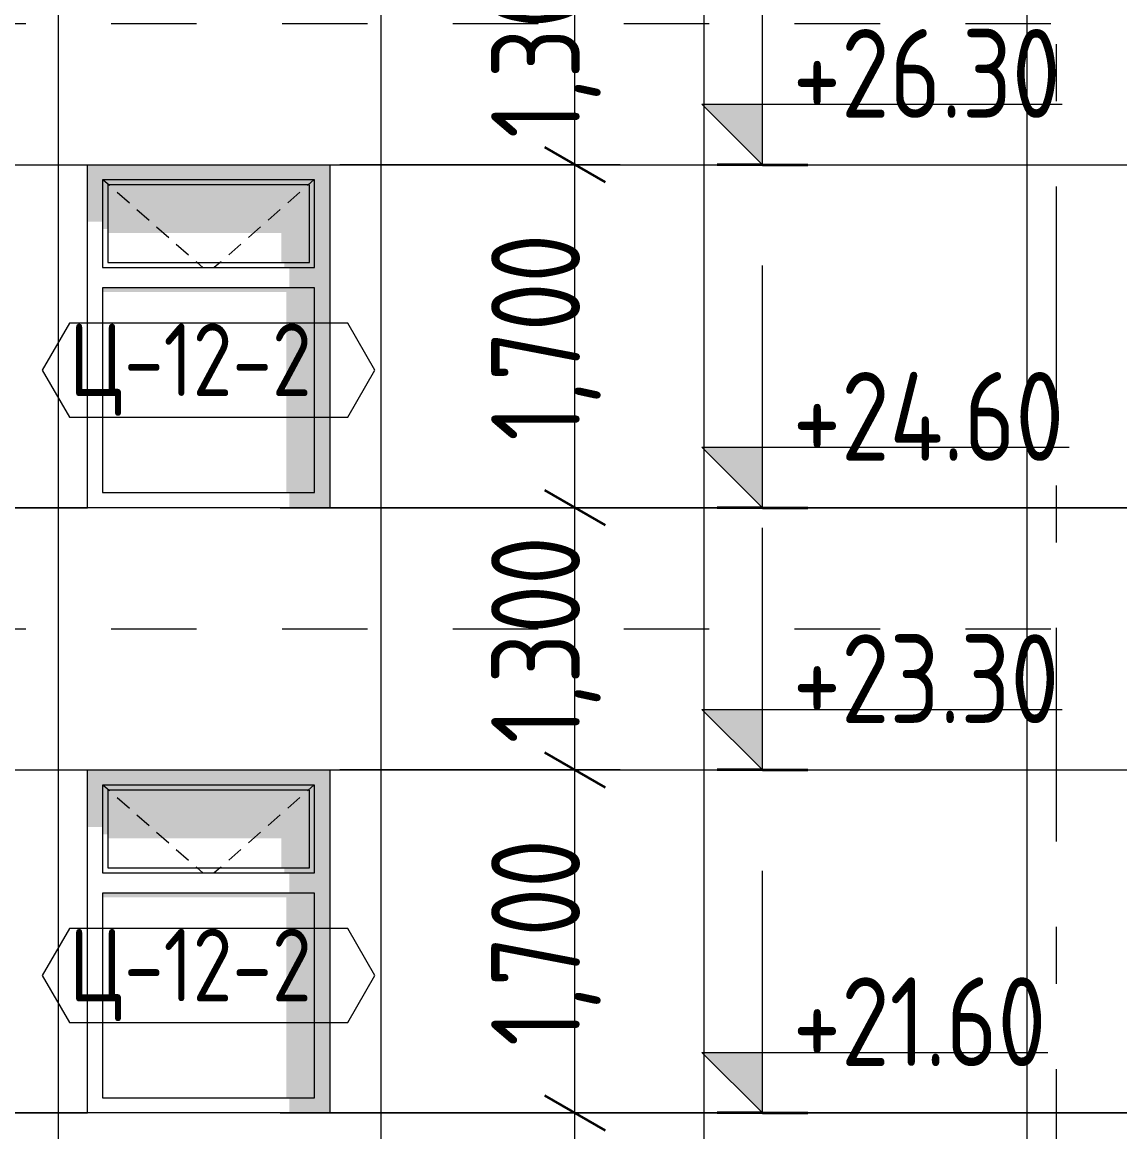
# Model space of a CAD drawing. Header units: millimetres. Extents: x 18162 to 7085488, y 72188 to 247925.
# Drawn here: x 6571880 to 6577329, y 131848 to 137348 of the extents above; entities that cross this region are included whole.
import ezdxf
from ezdxf.enums import TextEntityAlignment as Align

# ---------------------------------------------------------------- set-up
doc = ezdxf.new("R2010")
doc.units = ezdxf.units.MM
doc.header["$MEASUREMENT"] = 0
doc.linetypes.add('Dashed', pattern=[423.333333, 211.666667, -211.666667])
doc.linetypes.add('Double Dashed', pattern=[1093.611073, 529.166651, -211.666656, 141.111112, -211.666656])
for name, color, linetype in [('Archicad Windows', 7, 'Continuous'), ('Structural - Bearing', 7, 'Continuous'), ('Structural - Grid', 7, 'Continuous')]:
    doc.layers.add(name, color=color, linetype=linetype)
doc.styles.add('GENERATED_STYLE_3', font='', dxfattribs={"width": 0.8})
doc.styles.get('GENERATED_STYLE_3').set_extended_font_data('ISOCPEUR MON')
doc.dimstyles.new('GENERATED_STYLE__32', dxfattribs={"dimtxt": 440.00001, "dimasz": 228, "dimexe": 0.18, "dimexo": 50, "dimgap": 0, "dimtad": 1, "dimdec": 0, "dimzin": 0, "dimdsep": 46, "dimtxsty": 'GENERATED_STYLE_3', "dimblk": 'ARROWHEAD_2', "dimblk1": 'ARROWHEAD_2', "dimblk2": 'ARROWHEAD_2', "dimcen": 0.09, "dimclrd": 13, "dimclre": 13, "dimclrt": 13, "dimadec": 0, "dimazin": 0, "dimtfac": 1, "dimtdec": 4, "dimtmove": 0, "dimatfit": 3, "dimfxl": 1, "dimtolj": 1, "dimtzin": 0, "dimarcsym": 0})
doc.dimstyles.new('GENERATED_STYLE__33', dxfattribs={"dimtxt": 440.00001, "dimasz": 228, "dimexe": 0.18, "dimexo": 20220.414063, "dimgap": 0, "dimtad": 1, "dimdec": 0, "dimzin": 0, "dimdsep": 46, "dimtxsty": 'GENERATED_STYLE_3', "dimblk": 'ARROWHEAD_2', "dimblk1": 'ARROWHEAD_2', "dimblk2": 'ARROWHEAD_2', "dimcen": 0.09, "dimclrd": 13, "dimclre": 13, "dimclrt": 13, "dimadec": 0, "dimazin": 0, "dimtfac": 1, "dimtdec": 4, "dimtmove": 0, "dimatfit": 3, "dimfxl": 1, "dimtolj": 1, "dimtzin": 0, "dimarcsym": 0})
doc.dimstyles.new('GENERATED_STYLE__38', dxfattribs={"dimtxt": 440.00001, "dimasz": 228, "dimexe": 0.18, "dimexo": 20336.646461, "dimgap": 0, "dimtad": 1, "dimdec": 0, "dimzin": 0, "dimdsep": 46, "dimtxsty": 'GENERATED_STYLE_3', "dimblk": 'ARROWHEAD_2', "dimblk1": 'ARROWHEAD_2', "dimblk2": 'ARROWHEAD_2', "dimcen": 0.09, "dimclrd": 13, "dimclre": 13, "dimclrt": 13, "dimadec": 0, "dimazin": 0, "dimtfac": 1, "dimtdec": 4, "dimtmove": 0, "dimatfit": 3, "dimfxl": 1, "dimtolj": 1, "dimtzin": 0, "dimarcsym": 0})
doc.dimstyles.new('GENERATED_STYLE__39', dxfattribs={"dimtxt": 440.00001, "dimasz": 228, "dimexe": 0.18, "dimexo": 20256.234337, "dimgap": 0, "dimtad": 1, "dimdec": 0, "dimzin": 0, "dimdsep": 46, "dimtxsty": 'GENERATED_STYLE_3', "dimblk": 'ARROWHEAD_2', "dimblk1": 'ARROWHEAD_2', "dimblk2": 'ARROWHEAD_2', "dimcen": 0.09, "dimclrd": 13, "dimclre": 13, "dimclrt": 13, "dimadec": 0, "dimazin": 0, "dimtfac": 1, "dimtdec": 4, "dimtmove": 0, "dimatfit": 3, "dimfxl": 1, "dimtolj": 1, "dimtzin": 0, "dimarcsym": 0})
doc.dimstyles.new('GENERATED_STYLE__41', dxfattribs={"dimtxt": 440.00001, "dimasz": 228, "dimexe": 0.18, "dimexo": 18955.962133, "dimgap": 0, "dimtad": 1, "dimdec": 0, "dimzin": 0, "dimdsep": 46, "dimtxsty": 'GENERATED_STYLE_3', "dimblk": 'ARROWHEAD_2', "dimblk1": 'ARROWHEAD_2', "dimblk2": 'ARROWHEAD_2', "dimcen": 0.09, "dimclrd": 13, "dimclre": 13, "dimclrt": 13, "dimadec": 0, "dimazin": 0, "dimtfac": 1, "dimtdec": 4, "dimtmove": 0, "dimatfit": 3, "dimfxl": 1, "dimtolj": 1, "dimtzin": 0, "dimarcsym": 0})

# ---------------------------------------------------------------- blocks, each defined once
blk = doc.blocks.new('*X3137', base_point=(6480357.9, 110341.8))
at = {"layer": 'Structural - Bearing', "color": 8, "linetype": 'Continuous', "lineweight": 13}
for p, q in [((6577303.6, 133641.8), (6577353.6, 133641.8)), ((6577303.6, 131941.8), (6577353.6, 131941.8)), ((6577353.6, 131941.8), (6577303.6, 131941.8))]:
    blk.add_line(p, q, dxfattribs=at)
blk = doc.blocks.new('*X3141', base_point=(6480357.9, 110341.8))
at = {"layer": 'Structural - Bearing', "color": 8, "linetype": 'Continuous', "lineweight": 13}
for p, q in [((6572057.9, 134241.8), (6572057.9, 131941.8)), ((6573657.9, 134241.8), (6573657.9, 131941.8)), ((6575257.9, 134241.8), (6575257.9, 131941.8)), ((6576857.9, 134241.8), (6576857.9, 131941.8)), ((6571557.9, 133641.8), (6572057.9, 133641.8)), ((6572057.9, 133641.8), (6572203.6, 133641.8)), ((6573403.6, 133641.8), (6573657.9, 133641.8)), ((6573657.9, 133641.8), (6574757.9, 133641.8)), ((6574757.9, 133641.8), (6575257.9, 133641.8)), ((6575257.9, 133641.8), (6576357.9, 133641.8)), ((6576357.9, 133641.8), (6576857.9, 133641.8)), ((6576857.9, 133641.8), (6577303.6, 133641.8)), ((6572057.9, 131941.8), (6571557.9, 131941.8)), ((6571557.9, 131941.8), (6572057.9, 131941.8)), ((6572057.9, 131941.8), (6572203.6, 131941.8)), ((6572057.9, 131941.8), (6572057.9, 131341.8)), ((6572203.6, 131941.8), (6572057.9, 131941.8)), ((6573157.9, 131941.8), (6573657.9, 131941.8)), ((6573657.9, 131941.8), (6573403.6, 131941.8)), ((6573657.9, 131941.8), (6574757.9, 131941.8)), ((6573657.9, 131941.8), (6573657.9, 131341.8)), ((6574757.9, 131941.8), (6573657.9, 131941.8)), ((6575257.9, 131941.8), (6574757.9, 131941.8)), ((6574757.9, 131941.8), (6575257.9, 131941.8)), ((6575257.9, 131941.8), (6576357.9, 131941.8)), ((6575257.9, 131941.8), (6575257.9, 131341.8)), ((6576357.9, 131941.8), (6575257.9, 131941.8)), ((6576857.9, 131941.8), (6576357.9, 131941.8)), ((6576357.9, 131941.8), (6576857.9, 131941.8)), ((6576857.9, 131941.8), (6577303.6, 131941.8)), ((6576857.9, 131941.8), (6576857.9, 131341.8)), ((6577303.6, 131941.8), (6576857.9, 131941.8))]:
    blk.add_line(p, q, dxfattribs=at)
blk = doc.blocks.new('*X3144', base_point=(6480357.9, 110341.8))
at = {"layer": 'Structural - Bearing', "color": 8, "linetype": 'Continuous', "lineweight": 13}
for p, q in [((6577303.6, 136641.8), (6577353.6, 136641.8)), ((6577303.6, 134941.8), (6577353.6, 134941.8)), ((6577353.6, 134941.8), (6577303.6, 134941.8))]:
    blk.add_line(p, q, dxfattribs=at)
blk = doc.blocks.new('*X3148', base_point=(6480357.9, 110341.8))
at = {"layer": 'Structural - Bearing', "color": 8, "linetype": 'Continuous', "lineweight": 13}
for p, q in [((6572057.9, 137241.8), (6572057.9, 134941.8)), ((6573657.9, 137241.8), (6573657.9, 134941.8)), ((6575257.9, 137241.8), (6575257.9, 134941.8)), ((6576857.9, 137241.8), (6576857.9, 134941.8)), ((6571557.9, 136641.8), (6572057.9, 136641.8)), ((6572057.9, 136641.8), (6572203.6, 136641.8)), ((6573403.6, 136641.8), (6573657.9, 136641.8)), ((6573657.9, 136641.8), (6574757.9, 136641.8)), ((6574757.9, 136641.8), (6575257.9, 136641.8)), ((6575257.9, 136641.8), (6576357.9, 136641.8)), ((6576357.9, 136641.8), (6576857.9, 136641.8)), ((6576857.9, 136641.8), (6577303.6, 136641.8)), ((6572057.9, 134941.8), (6571557.9, 134941.8)), ((6571557.9, 134941.8), (6572057.9, 134941.8)), ((6572057.9, 134941.8), (6572203.6, 134941.8)), ((6572057.9, 134941.8), (6572057.9, 134341.8)), ((6572203.6, 134941.8), (6572057.9, 134941.8)), ((6573157.9, 134941.8), (6573657.9, 134941.8)), ((6573657.9, 134941.8), (6573403.6, 134941.8)), ((6573657.9, 134941.8), (6574757.9, 134941.8)), ((6573657.9, 134941.8), (6573657.9, 134341.8)), ((6574757.9, 134941.8), (6573657.9, 134941.8)), ((6575257.9, 134941.8), (6574757.9, 134941.8)), ((6574757.9, 134941.8), (6575257.9, 134941.8)), ((6575257.9, 134941.8), (6576357.9, 134941.8)), ((6575257.9, 134941.8), (6575257.9, 134341.8)), ((6576357.9, 134941.8), (6575257.9, 134941.8)), ((6576857.9, 134941.8), (6576357.9, 134941.8)), ((6576357.9, 134941.8), (6576857.9, 134941.8)), ((6576857.9, 134941.8), (6577303.6, 134941.8)), ((6576857.9, 134941.8), (6576857.9, 134341.8)), ((6577303.6, 134941.8), (6576857.9, 134941.8)), ((6572057.9, 134341.8), (6572057.9, 134241.8)), ((6573657.9, 134341.8), (6573657.9, 134241.8)), ((6575257.9, 134341.8), (6575257.9, 134241.8)), ((6576857.9, 134341.8), (6576857.9, 134241.8))]:
    blk.add_line(p, q, dxfattribs=at)
blk = doc.blocks.new('*X3172', base_point=(6480357.9, 110341.8))
at = {"layer": 'Structural - Bearing', "color": 8, "linetype": 'Continuous', "lineweight": 13}
for p, q in [((6572057.9, 137941.8), (6572057.9, 137341.8)), ((6573657.9, 137941.8), (6573657.9, 137341.8)), ((6575257.9, 137941.8), (6575257.9, 137341.8)), ((6576857.9, 137941.8), (6576857.9, 137341.8)), ((6572057.9, 137341.8), (6572057.9, 137241.8)), ((6573657.9, 137341.8), (6573657.9, 137241.8)), ((6575257.9, 137341.8), (6575257.9, 137241.8)), ((6576857.9, 137341.8), (6576857.9, 137241.8))]:
    blk.add_line(p, q, dxfattribs=at)
blk = doc.blocks.new('*D3391', base_point=(6480357.9, 110341.8))
at = {"color": 12, "linetype": 'Continuous', "lineweight": 35}
for p, q in [((6574468.7, 132028.4), (6574768.7, 131855.2)), ((6574468.7, 130728.4), (6574768.7, 130555.2))]:
    blk.add_line(p, q, dxfattribs=at)
at = {"color": 13, "linetype": 'Continuous', "lineweight": 13}
for p, q in [((6574843.7, 131941.8), (6573453.6, 131941.8)), ((6574618.7, 130641.8), (6574618.7, 131941.8)), ((6574843.7, 130641.8), (6573453.6, 130641.8))]:
    blk.add_line(p, q, dxfattribs=at)
at = {"color": 13, "lineweight": 13, "insert": (6574746.3, 130773.6), "char_height": 440, "attachment_point": 7, "rotation": 90, "style": 'GENERATED_STYLE_3'}
blk.add_mtext('\\A1;{\\pql;\\fISOCPEUR MON|b0|i0|c0|p0;\\W0.800000;1,300}', dxfattribs=at)
blk = doc.blocks.new('ARROWHEAD_2')
at = {"color": 0, "linetype": 'Continuous', "lineweight": 0}
for p, q in [((-0.378, -0.655), (0.378, 0.655)), ((0, 0), (-1, 0))]:
    blk.add_line(p, q, dxfattribs=at)
blk = doc.blocks.new('*D3392', base_point=(6480357.9, 110341.8))
at = {"color": 12, "linetype": 'Continuous', "lineweight": 35}
for p, q in [((6574468.7, 133728.4), (6574768.7, 133555.2)), ((6574468.7, 132028.4), (6574768.7, 131855.2))]:
    blk.add_line(p, q, dxfattribs=at)
at = {"color": 13, "linetype": 'Continuous', "lineweight": 13}
for p, q in [((6574843.7, 133641.8), (6573453.6, 133641.8)), ((6574618.7, 131941.8), (6574618.7, 133641.8)), ((6574843.7, 131941.8), (6573453.6, 131941.8))]:
    blk.add_line(p, q, dxfattribs=at)
at = {"color": 13, "lineweight": 13, "insert": (6574746.3, 132273.6), "char_height": 440, "attachment_point": 7, "rotation": 90, "style": 'GENERATED_STYLE_3'}
blk.add_mtext('\\A1;{\\pql;\\fISOCPEUR MON|b0|i0|c0|p0;\\W0.800000;1,700}', dxfattribs=at)
blk = doc.blocks.new('*D3393', base_point=(6480357.9, 110341.8))
at = {"color": 12, "linetype": 'Continuous', "lineweight": 35}
for p, q in [((6574468.7, 135028.4), (6574768.7, 134855.2)), ((6574468.7, 133728.4), (6574768.7, 133555.2))]:
    blk.add_line(p, q, dxfattribs=at)
at = {"color": 13, "linetype": 'Continuous', "lineweight": 13}
for p, q in [((6574843.7, 134941.8), (6573453.6, 134941.8)), ((6574618.7, 133641.8), (6574618.7, 134941.8)), ((6574843.7, 133641.8), (6573453.6, 133641.8))]:
    blk.add_line(p, q, dxfattribs=at)
at = {"color": 13, "lineweight": 13, "insert": (6574746.3, 133773.6), "char_height": 440, "attachment_point": 7, "rotation": 90, "style": 'GENERATED_STYLE_3'}
blk.add_mtext('\\A1;{\\pql;\\fISOCPEUR MON|b0|i0|c0|p0;\\W0.800000;1,300}', dxfattribs=at)
blk = doc.blocks.new('*D3394', base_point=(6480357.9, 110341.8))
at = {"color": 12, "linetype": 'Continuous', "lineweight": 35}
for p, q in [((6574468.7, 136728.4), (6574768.7, 136555.2)), ((6574468.7, 135028.4), (6574768.7, 134855.2))]:
    blk.add_line(p, q, dxfattribs=at)
at = {"color": 13, "linetype": 'Continuous', "lineweight": 13}
for p, q in [((6574843.7, 136641.8), (6573453.6, 136641.8)), ((6574618.7, 134941.8), (6574618.7, 136641.8)), ((6574843.7, 134941.8), (6573453.6, 134941.8))]:
    blk.add_line(p, q, dxfattribs=at)
at = {"color": 13, "lineweight": 13, "insert": (6574746.3, 135273.6), "char_height": 440, "attachment_point": 7, "rotation": 90, "style": 'GENERATED_STYLE_3'}
blk.add_mtext('\\A1;{\\pql;\\fISOCPEUR MON|b0|i0|c0|p0;\\W0.800000;1,700}', dxfattribs=at)
blk = doc.blocks.new('*D3395', base_point=(6480357.9, 110341.8))
at = {"color": 12, "linetype": 'Continuous', "lineweight": 35}
for p, q in [((6574468.7, 138028.4), (6574768.7, 137855.2)), ((6574468.7, 136728.4), (6574768.7, 136555.2))]:
    blk.add_line(p, q, dxfattribs=at)
at = {"color": 13, "linetype": 'Continuous', "lineweight": 13}
for p, q in [((6574843.7, 137941.8), (6573453.6, 137941.8)), ((6574618.7, 136641.8), (6574618.7, 137941.8)), ((6574843.7, 136641.8), (6573453.6, 136641.8))]:
    blk.add_line(p, q, dxfattribs=at)
at = {"color": 13, "lineweight": 13, "insert": (6574746.3, 136773.6), "char_height": 440, "attachment_point": 7, "rotation": 90, "style": 'GENERATED_STYLE_3'}
blk.add_mtext('\\A1;{\\pql;\\fISOCPEUR MON|b0|i0|c0|p0;\\W0.800000;1,300}', dxfattribs=at)
blk = doc.blocks.new('*D3435', base_point=(6480357.9, 110341.8))
at = {"color": 12, "linetype": 'Continuous', "lineweight": 35}
for p, q in [((6581093.6, 134178.4), (6581393.6, 134005.2)), ((6581093.6, 131378.4), (6581393.6, 131205.2))]:
    blk.add_line(p, q, dxfattribs=at)
at = {"color": 13, "linetype": 'Continuous', "lineweight": 13}
blk.add_line((6581243.6, 131291.8), (6581243.6, 134091.8), dxfattribs=at)
at = {"color": 13, "lineweight": 13, "char_height": 440, "attachment_point": 7, "rotation": 90, "style": 'GENERATED_STYLE_3'}
for s, insert in [('\\A1;{\\pql;\\fISOCPEUR MON|b0|i0|c0|p0;\\W0.800000;200}', (6581283.3, 133267.4)), ('\\A1;{\\pql;\\fISOCPEUR MON|b0|i0|c0|p0;\\W0.800000;2,800}', (6581371.1, 131769.7))]:
    blk.add_mtext(s, dxfattribs=dict(at, insert=insert))
blk = doc.blocks.new('*D3436', base_point=(6480357.9, 110341.8))
at = {"color": 12, "linetype": 'Continuous', "lineweight": 35}
for p, q in [((6581093.6, 134378.4), (6581393.6, 134205.2)), ((6581093.6, 134178.4), (6581393.6, 134005.2))]:
    blk.add_line(p, q, dxfattribs=at)
at = {"color": 13, "linetype": 'Continuous', "lineweight": 13}
for p, q in [((6581468.6, 134291.8), (6578874, 134291.8)), ((6581243.6, 134091.8), (6581243.6, 134291.8)), ((6581468.6, 134091.8), (6578874, 134091.8)), ((6581243.6, 131291.8), (6581243.6, 134091.8))]:
    blk.add_line(p, q, dxfattribs=at)
blk = doc.blocks.new('*D3437', base_point=(6480357.9, 110341.8))
at = {"color": 12, "linetype": 'Continuous', "lineweight": 35}
for p, q in [((6581093.6, 137178.4), (6581393.6, 137005.2)), ((6581093.6, 134378.4), (6581393.6, 134205.2))]:
    blk.add_line(p, q, dxfattribs=at)
at = {"color": 13, "linetype": 'Continuous', "lineweight": 13}
for p, q in [((6581468.6, 137091.8), (6578874, 137091.8)), ((6581243.6, 134291.8), (6581243.6, 137091.8))]:
    blk.add_line(p, q, dxfattribs=at)
at = {"color": 13, "lineweight": 13, "char_height": 440, "attachment_point": 7, "rotation": 90, "style": 'GENERATED_STYLE_3'}
for s, insert in [('\\A1;{\\pql;\\fISOCPEUR MON|b0|i0|c0|p0;\\W0.800000;200}', (6581283.3, 136267.4)), ('\\A1;{\\pql;\\fISOCPEUR MON|b0|i0|c0|p0;\\W0.800000;2,800}', (6581371.1, 134769.7))]:
    blk.add_mtext(s, dxfattribs=dict(at, insert=insert))
blk = doc.blocks.new('*D3438', base_point=(6480357.9, 110341.8))
at = {"color": 12, "linetype": 'Continuous', "lineweight": 35}
for p, q in [((6581093.6, 137378.4), (6581393.6, 137205.2)), ((6581093.6, 137178.4), (6581393.6, 137005.2))]:
    blk.add_line(p, q, dxfattribs=at)
at = {"color": 13, "linetype": 'Continuous', "lineweight": 13}
blk.add_line((6581243.6, 137091.8), (6581243.6, 137291.8), dxfattribs=at)
blk = doc.blocks.new('*D3439', base_point=(6480357.9, 110341.8))
at = {"color": 12, "linetype": 'Continuous', "lineweight": 35}
for p, q in [((6581093.6, 140178.4), (6581393.6, 140005.2)), ((6581093.6, 137378.4), (6581393.6, 137205.2))]:
    blk.add_line(p, q, dxfattribs=at)
at = {"color": 13, "linetype": 'Continuous', "lineweight": 13}
for p, q in [((6581468.6, 140091.8), (6578874, 140091.8)), ((6581243.6, 137291.8), (6581243.6, 140091.8)), ((6581468.6, 137291.8), (6578874, 137291.8)), ((6581243.6, 137091.8), (6581243.6, 137291.8))]:
    blk.add_line(p, q, dxfattribs=at)
at = {"color": 13, "lineweight": 13, "char_height": 440, "attachment_point": 7, "rotation": 90, "style": 'GENERATED_STYLE_3'}
for s, insert in [('\\A1;{\\pql;\\fISOCPEUR MON|b0|i0|c0|p0;\\W0.800000;200}', (6581283.3, 139267.4)), ('\\A1;{\\pql;\\fISOCPEUR MON|b0|i0|c0|p0;\\W0.800000;2,800}', (6581371.1, 137769.7))]:
    blk.add_mtext(s, dxfattribs=dict(at, insert=insert))
blk = doc.blocks.new('*D3456', base_point=(6480357.9, 110341.8))
at = {"color": 13, "linetype": 'Continuous', "lineweight": 13}
for p, q in [((6582152.7, 116291.8), (6582152.7, 149091.8)), ((6582152.7, 116091.8), (6582152.7, 116291.8)), ((6582377.7, 116091.8), (6578789.6, 116091.8))]:
    blk.add_line(p, q, dxfattribs=at)
at = {"color": 12, "linetype": 'Continuous', "lineweight": 35}
for p, q in [((6582002.7, 116378.4), (6582302.7, 116205.2)), ((6582002.7, 116178.4), (6582302.7, 116005.2))]:
    blk.add_line(p, q, dxfattribs=at)
blk = doc.blocks.new('*D3457', base_point=(6480357.9, 110341.8))
at = {"color": 12, "linetype": 'Continuous', "lineweight": 35}
for p, q in [((6582002.7, 149178.4), (6582302.7, 149005.2)), ((6582002.7, 116378.4), (6582302.7, 116205.2))]:
    blk.add_line(p, q, dxfattribs=at)
at = {"color": 13, "linetype": 'Continuous', "lineweight": 13}
for p, q in [((6582377.7, 149091.8), (6578789.6, 149091.8)), ((6582152.7, 116291.8), (6582152.7, 149091.8)), ((6582377.7, 116291.8), (6578789.6, 116291.8)), ((6582152.7, 116091.8), (6582152.7, 116291.8))]:
    blk.add_line(p, q, dxfattribs=at)
at = {"color": 13, "lineweight": 13, "char_height": 440, "attachment_point": 7, "rotation": 90, "style": 'GENERATED_STYLE_3'}
for s, insert in [('\\A1;{\\pql;\\fISOCPEUR MON|b0|i0|c0|p0;\\W0.800000;200}', (6582192.4, 148267.4)), ('\\A1;{\\pql;\\fISOCPEUR MON|b0|i0|c0|p0;\\W0.800000;32,800}', (6582280.3, 131646.7))]:
    blk.add_mtext(s, dxfattribs=dict(at, insert=insert))
blk = doc.blocks.new('*D3463', base_point=(6480357.9, 110341.8))
at = {"color": 12, "linetype": 'Continuous', "lineweight": 35}
for p, q in [((6582911.8, 160878.4), (6583211.8, 160705.2)), ((6582911.8, 110008.4), (6583211.8, 109835.2))]:
    blk.add_line(p, q, dxfattribs=at)
at = {"color": 13, "linetype": 'Continuous', "lineweight": 13}
for p, q in [((6583286.8, 160791.8), (6577609.6, 160791.8)), ((6583061.8, 109921.8), (6583061.8, 160791.8)), ((6583286.8, 109921.8), (6578912.5, 109921.8)), ((6583061.8, 109775.1), (6583061.8, 109921.8))]:
    blk.add_line(p, q, dxfattribs=at)
at = {"color": 13, "lineweight": 13, "insert": (6583189.4, 134680.6), "char_height": 440, "attachment_point": 7, "rotation": 90, "style": 'GENERATED_STYLE_3'}
blk.add_mtext('\\A1;{\\pql;\\fISOCPEUR MON|b0|i0|c0|p0;\\W0.800000;50,870}', dxfattribs=at)
blk = doc.blocks.new('Label_287_2', base_point=(6572803.6, 132388.9))
at = {"color": 13, "linetype": 'Continuous', "lineweight": 13, "flags": 128}
blk.add_lwpolyline([(6571979.7, 132623.2), (6572113.8, 132390.9), (6573493.4, 132390.9), (6573627.5, 132623.2), (6573493.4, 132855.5), (6572113.8, 132855.5)], close=True, dxfattribs=at)
at = {"color": 13, "lineweight": 13, "insert": (6572113.8, 132854.7), "char_height": 360, "attachment_point": 1, "style": 'GENERATED_STYLE_3'}
blk.add_mtext('\\A1;{\\pql;\\pt0,253000;\\fISOCPEUR MON|b0|i0|c0|p0;\\W0.800000;Ц-12-2\\fISOCPEUR MON|b0|i0|c0|p0;\\W0.800000;\\A1{\\H.66x;\\S^  ;}\\fISOCPEUR MON|b0|i0|c0|p0;\\W0.800000;\\fISOCPEUR MON|b0|i0|c0|p0;\\W0.800000;\\A1{\\H.66x;\\S^  ;}\\fISOCPEUR MON|b0|i0|c0|p0;\\W0.800000; \\fISOCPEUR MON|b0|i0|c0|p0;\\W0.800000;\\fISOCPEUR MON|b0|i0|c0|p0;\\W0.800000;\\fISOCPEUR MON|b0|i0|c0|p0;\\W0.800000;\\fISOCPEUR MON|b0|i0|c0|p0;\\W0.800000;\\fISOCPEUR MON|b0|i0|c0|p0;\\W0.800000;\\fISOCPEUR MON|b0|i0|c0|p0;\\W0.800000;\\fISOCPEUR MON|b0|i0|c0|p0;\\W0.800000;\\fISOCPEUR MON|b0|i0|c0|p0;\\W0.800000;\\fISOCPEUR MON|b0|i0|c0|p0;\\W0.800000;\\fISOCPEUR MON|b0|i0|c0|p0;\\W0.800000;\\fISOCPEUR MON|b0|i0|c0|p0;\\W0.800000;\\fISOCPEUR MON|b0|i0|c0|p0;\\W0.800000;\\fISOCPEUR MON|b0|i0|c0|p0;\\W0.800000;\\fISOCPEUR MON|b0|i0|c0|p0;\\W0.800000;\\fISOCPEUR MON|b0|i0|c0|p0;\\W0.800000;\\fISOCPEUR MON|b0|i0|c0|p0;\\W0.800000;\\fISOCPEUR MON|b0|i0|c0|p0;\\W0.800000;\\fISOCPEUR MON|b0|i0|c0|p0;\\W0.800000;\\fISOCPEUR MON|b0|i0|c0|p0;\\W0.800000;\\fISOCPEUR MON|b0|i0|c0|p0;\\W0.800000;\\fISOCPEUR MON|b0|i0|c0|p0;\\W0.800000;\\fISOCPEUR MON|b0|i0|c0|p0;\\W0.800000;\\fISOCPEUR MON|b0|i0|c0|p0;\\W0.800000;\\fISOCPEUR MON|b0|i0|c0|p0;\\W0.800000;\\fISOCPEUR MON|b0|i0|c0|p0;\\W0.800000;\\fISOCPEUR MON|b0|i0|c0|p0;\\W0.800000;\\fISOCPEUR MON|b0|i0|c0|p0;\\W0.800000;\\fISOCPEUR MON|b0|i0|c0|p0;\\W0.800000;\\fISOCPEUR MON|b0|i0|c0|p0;\\W0.800000;\\fISOCPEUR MON|b0|i0|c0|p0;\\W0.800000;\\fISOCPEUR MON|b0|i0|c0|p0;\\W0.800000;\\fISOCPEUR MON|b0|i0|c0|p0;\\W0.800000;\\fISOCPEUR MON|b0|i0|c0|p0;\\W0.800000;\\fISOCPEUR MON|b0|i0|c0|p0;\\W0.800000;\\fISOCPEUR MON|b0|i0|c0|p0;\\W0.800000;\\fISOCPEUR MON|b0|i0|c0|p0;\\W0.800000;\\fISOCPEUR MON|b0|i0|c0|p0;\\W0.800000;\\fISOCPEUR MON|b0|i0|c0|p0;\\W0.800000;\\fISOCPEUR MON|b0|i0|c0|p0;\\W0.800000;\\fISOCPEUR MON|b0|i0|c0|p0;\\W0.800000;\\fISOCPEUR MON|b0|i0|c0|p0;\\W0.800000;\\fISOCPEUR MON|b0|i0|c0|p0;\\W0.800000;\\fISOCPEUR MON|b0|i0|c0|p0;\\W0.800000;}', dxfattribs=at)
blk = doc.blocks.new('Label_291_2', base_point=(6572803.6, 135388.9))
at = {"color": 13, "linetype": 'Continuous', "lineweight": 13, "flags": 128}
blk.add_lwpolyline([(6571979.7, 135623.2), (6572113.8, 135390.9), (6573493.4, 135390.9), (6573627.5, 135623.2), (6573493.4, 135855.5), (6572113.8, 135855.5)], close=True, dxfattribs=at)
at = {"color": 13, "lineweight": 13, "insert": (6572113.8, 135854.7), "char_height": 360, "attachment_point": 1, "style": 'GENERATED_STYLE_3'}
blk.add_mtext('\\A1;{\\pql;\\pt0,253000;\\fISOCPEUR MON|b0|i0|c0|p0;\\W0.800000;Ц-12-2\\fISOCPEUR MON|b0|i0|c0|p0;\\W0.800000;\\A1{\\H.66x;\\S^  ;}\\fISOCPEUR MON|b0|i0|c0|p0;\\W0.800000;\\fISOCPEUR MON|b0|i0|c0|p0;\\W0.800000;\\A1{\\H.66x;\\S^  ;}\\fISOCPEUR MON|b0|i0|c0|p0;\\W0.800000; \\fISOCPEUR MON|b0|i0|c0|p0;\\W0.800000;\\fISOCPEUR MON|b0|i0|c0|p0;\\W0.800000;\\fISOCPEUR MON|b0|i0|c0|p0;\\W0.800000;\\fISOCPEUR MON|b0|i0|c0|p0;\\W0.800000;\\fISOCPEUR MON|b0|i0|c0|p0;\\W0.800000;\\fISOCPEUR MON|b0|i0|c0|p0;\\W0.800000;\\fISOCPEUR MON|b0|i0|c0|p0;\\W0.800000;\\fISOCPEUR MON|b0|i0|c0|p0;\\W0.800000;\\fISOCPEUR MON|b0|i0|c0|p0;\\W0.800000;\\fISOCPEUR MON|b0|i0|c0|p0;\\W0.800000;\\fISOCPEUR MON|b0|i0|c0|p0;\\W0.800000;\\fISOCPEUR MON|b0|i0|c0|p0;\\W0.800000;\\fISOCPEUR MON|b0|i0|c0|p0;\\W0.800000;\\fISOCPEUR MON|b0|i0|c0|p0;\\W0.800000;\\fISOCPEUR MON|b0|i0|c0|p0;\\W0.800000;\\fISOCPEUR MON|b0|i0|c0|p0;\\W0.800000;\\fISOCPEUR MON|b0|i0|c0|p0;\\W0.800000;\\fISOCPEUR MON|b0|i0|c0|p0;\\W0.800000;\\fISOCPEUR MON|b0|i0|c0|p0;\\W0.800000;\\fISOCPEUR MON|b0|i0|c0|p0;\\W0.800000;\\fISOCPEUR MON|b0|i0|c0|p0;\\W0.800000;\\fISOCPEUR MON|b0|i0|c0|p0;\\W0.800000;\\fISOCPEUR MON|b0|i0|c0|p0;\\W0.800000;\\fISOCPEUR MON|b0|i0|c0|p0;\\W0.800000;\\fISOCPEUR MON|b0|i0|c0|p0;\\W0.800000;\\fISOCPEUR MON|b0|i0|c0|p0;\\W0.800000;\\fISOCPEUR MON|b0|i0|c0|p0;\\W0.800000;\\fISOCPEUR MON|b0|i0|c0|p0;\\W0.800000;\\fISOCPEUR MON|b0|i0|c0|p0;\\W0.800000;\\fISOCPEUR MON|b0|i0|c0|p0;\\W0.800000;\\fISOCPEUR MON|b0|i0|c0|p0;\\W0.800000;\\fISOCPEUR MON|b0|i0|c0|p0;\\W0.800000;\\fISOCPEUR MON|b0|i0|c0|p0;\\W0.800000;\\fISOCPEUR MON|b0|i0|c0|p0;\\W0.800000;\\fISOCPEUR MON|b0|i0|c0|p0;\\W0.800000;\\fISOCPEUR MON|b0|i0|c0|p0;\\W0.800000;\\fISOCPEUR MON|b0|i0|c0|p0;\\W0.800000;\\fISOCPEUR MON|b0|i0|c0|p0;\\W0.800000;\\fISOCPEUR MON|b0|i0|c0|p0;\\W0.800000;\\fISOCPEUR MON|b0|i0|c0|p0;\\W0.800000;\\fISOCPEUR MON|b0|i0|c0|p0;\\W0.800000;\\fISOCPEUR MON|b0|i0|c0|p0;\\W0.800000;\\fISOCPEUR MON|b0|i0|c0|p0;\\W0.800000;}', dxfattribs=at)
blk = doc.blocks.new('Standard grid marker[387]_2', base_point=(6577003.6, 170341.8))
at = {"layer": 'Structural - Grid', "color": 13, "linetype": 'Double Dashed', "lineweight": 13, "ltscale": 2}
blk.add_line((6577003.6, 169341.8), (6577003.6, 105841.8), dxfattribs=at)
at = {"layer": 'Structural - Grid', "color": 13, "lineweight": 13, "style": 'GENERATED_STYLE_3'}
blk.add_attdef('AC_MarkerText_1', text='', height=500, rotation=360, dxfattribs=at).set_placement((6577003.6, 104491.8), align=Align.TOP_CENTER)

msp = doc.modelspace()

# ---------------------------------------------------------------- hatches: boundary and pattern name
at = {"linetype": 'Continuous', "lineweight": 13}
for points in [[(6575547.9, 136641.8), (6575547.9, 136941.8), (6575247.9, 136941.8)], [(6575547.9, 134941.8), (6575547.9, 135241.8), (6575247.9, 135241.8)], [(6575547.9, 133641.8), (6575547.9, 133941.8), (6575247.9, 133941.8)], [(6575547.9, 131941.8), (6575547.9, 132241.8), (6575247.9, 132241.8)]]:
    msp.add_hatch(color=13, dxfattribs=at).paths.add_polyline_path(points)
at = {"layer": 'Archicad Windows', "linetype": 'Continuous', "lineweight": 0}
for points in [[(6572203.6, 136566.8), (6572278.6, 136566.8), (6573328.6, 136566.8), (6573403.6, 136566.8), (6573403.6, 136641.8), (6572203.6, 136641.8)], [(6572203.6, 136358.9), (6572278.6, 136358.9), (6572278.6, 136566.8), (6572203.6, 136566.8)], [(6573328.6, 136566.8), (6572278.6, 136566.8), (6572278.6, 136541.8), (6572303.6, 136541.8), (6573303.6, 136541.8), (6573328.6, 136541.8)], [(6573328.6, 136031.8), (6573328.6, 135016.8), (6573403.6, 135016.8), (6573403.6, 136566.8), (6573328.6, 136566.8), (6573328.6, 136131.8)], [(6572303.6, 136541.8), (6572278.6, 136541.8), (6572278.6, 136323.6), (6572303.6, 136323.6)], [(6572303.6, 136302.4), (6573163.6, 136302.4), (6573163.6, 136156.8), (6573303.6, 136156.8), (6573303.6, 136541.8), (6572303.6, 136541.8)], [(6573303.6, 136156.8), (6573328.6, 136156.8), (6573328.6, 136541.8), (6573303.6, 136541.8)], [(6573328.6, 136156.8), (6573178.6, 136156.8), (6573178.6, 136131.8), (6573328.6, 136131.8)], [(6573203.6, 136131.8), (6573203.6, 136031.8), (6573328.6, 136031.8), (6573328.6, 136131.8)], [(6573328.6, 136031.8), (6572278.6, 136031.8), (6572278.6, 136010.6), (6573188.6, 136010.6), (6573188.6, 135016.8), (6573328.6, 135016.8)], [(6573203.6, 135016.8), (6573203.6, 134941.8), (6573403.6, 134941.8), (6573403.6, 135016.8)], [(6572203.6, 133566.8), (6572278.6, 133566.8), (6573328.6, 133566.8), (6573403.6, 133566.8), (6573403.6, 133641.8), (6572203.6, 133641.8)], [(6572203.6, 133566.8), (6572203.6, 133358.9), (6572278.6, 133358.9), (6572278.6, 133566.8)], [(6573328.6, 133566.8), (6572278.6, 133566.8), (6572278.6, 133541.8), (6572303.6, 133541.8), (6573303.6, 133541.8), (6573328.6, 133541.8)], [(6572278.6, 133541.8), (6572278.6, 133323.6), (6572303.6, 133323.6), (6572303.6, 133541.8)], [(6572303.6, 133541.8), (6572303.6, 133302.4), (6573163.6, 133302.4), (6573163.6, 133156.8), (6573303.6, 133156.8), (6573303.6, 133541.8)], [(6573303.6, 133156.8), (6573328.6, 133156.8), (6573328.6, 133541.8), (6573303.6, 133541.8)], [(6573328.6, 133031.8), (6573328.6, 132016.8), (6573403.6, 132016.8), (6573403.6, 133566.8), (6573328.6, 133566.8), (6573328.6, 133131.8)], [(6573328.6, 133156.8), (6573178.6, 133156.8), (6573178.6, 133131.8), (6573328.6, 133131.8)], [(6573203.6, 133131.8), (6573203.6, 133031.8), (6573328.6, 133031.8), (6573328.6, 133131.8)], [(6572278.6, 133010.6), (6573188.6, 133010.6), (6573188.6, 132016.8), (6573328.6, 132016.8), (6573328.6, 133031.8), (6572278.6, 133031.8)], [(6573403.6, 132016.8), (6573203.6, 132016.8), (6573203.6, 131941.8), (6573403.6, 131941.8)]]:
    msp.add_hatch(color=49, dxfattribs=at).paths.add_polyline_path(points)

# ---------------------------------------------------------------- linework, layer by layer
at = {"color": 13, "linetype": 'Continuous', "lineweight": 13}
for p, q in [((6575547.9, 136641.8), (6575547.9, 137841.8)), ((6575547.9, 136641.8), (6575247.9, 136941.8)), ((6575247.9, 136941.8), (6575547.9, 136941.8)), ((6575547.9, 136941.8), (6577032.8, 136941.8)), ((6575547.9, 134941.8), (6575547.9, 136141.8)), ((6575547.9, 134941.8), (6575247.9, 135241.8)), ((6575247.9, 135241.8), (6575547.9, 135241.8)), ((6575547.9, 135241.8), (6577067.9, 135241.8)), ((6575547.9, 133641.8), (6575547.9, 134841.8)), ((6575547.9, 133641.8), (6575247.9, 133941.8)), ((6575247.9, 133941.8), (6575547.9, 133941.8)), ((6575547.9, 133941.8), (6577032.8, 133941.8)), ((6575547.9, 131941.8), (6575547.9, 133141.8)), ((6575547.9, 131941.8), (6575247.9, 132241.8)), ((6575247.9, 132241.8), (6575547.9, 132241.8)), ((6575547.9, 132241.8), (6576962.5, 132241.8))]:
    msp.add_line(p, q, dxfattribs=at)
at = {"color": 8, "linetype": 'Dashed', "lineweight": 13, "ltscale": 2}
for p, q in [((6552000.8, 137341.8), (6583543.5, 137341.8)), ((6552000.8, 134341.8), (6583543.5, 134341.8))]:
    msp.add_line(p, q, dxfattribs=at)
at = {"color": 12, "linetype": 'Continuous', "lineweight": 35}
for p, q in [((6575547.9, 136641.8), (6575322.9, 136641.8)), ((6575547.9, 136641.8), (6575772.9, 136641.8)), ((6575547.9, 134941.8), (6575322.9, 134941.8)), ((6575547.9, 134941.8), (6575772.9, 134941.8)), ((6575547.9, 133641.8), (6575322.9, 133641.8)), ((6575547.9, 133641.8), (6575772.9, 133641.8)), ((6575547.9, 131941.8), (6575322.9, 131941.8)), ((6575547.9, 131941.8), (6575772.9, 131941.8))]:
    msp.add_line(p, q, dxfattribs=at)
at = {"layer": 'Archicad Windows', "color": 7, "linetype": 'Continuous', "lineweight": 13}
for p, q in [((6572203.6, 134941.8), (6572203.6, 136641.8)), ((6572203.6, 136641.8), (6573403.6, 136641.8)), ((6573403.6, 136641.8), (6573403.6, 134941.8)), ((6573403.6, 134941.8), (6572203.6, 134941.8)), ((6572203.6, 131941.8), (6572203.6, 133641.8)), ((6572203.6, 133641.8), (6573403.6, 133641.8)), ((6573403.6, 133641.8), (6573403.6, 131941.8)), ((6573403.6, 131941.8), (6572203.6, 131941.8))]:
    msp.add_line(p, q, dxfattribs=at)
at = {"layer": 'Archicad Windows', "color": 7, "linetype": 'Continuous', "lineweight": 9}
for p, q in [((6572278.6, 136566.8), (6572278.6, 136131.8)), ((6573328.6, 136566.8), (6572278.6, 136566.8)), ((6572281.9, 136566.8), (6572310.3, 136541.8)), ((6573325.2, 136566.8), (6573296.9, 136541.8)), ((6573328.6, 136131.8), (6573328.6, 136566.8)), ((6572303.6, 136541.8), (6572303.6, 136156.8)), ((6573303.6, 136541.8), (6572303.6, 136541.8)), ((6572310.3, 136541.8), (6572313.6, 136538.9)), ((6572351.1, 136505.8), (6572411.1, 136452.9)), ((6573256.1, 136505.8), (6573196.1, 136452.9)), ((6573296.9, 136541.8), (6573293.6, 136538.9)), ((6573303.6, 136156.8), (6573303.6, 136541.8)), ((6572448.6, 136419.8), (6572508.6, 136366.9)), ((6573158.6, 136419.8), (6573098.6, 136366.9)), ((6572546.1, 136333.8), (6572606.1, 136280.9)), ((6573061.1, 136333.8), (6573001.1, 136280.9)), ((6572643.6, 136247.9), (6572703.6, 136195)), ((6572963.6, 136247.9), (6572903.6, 136195)), ((6572278.6, 136131.8), (6573328.6, 136131.8)), ((6572303.6, 136156.8), (6573303.6, 136156.8)), ((6572741.1, 136161.9), (6572743.6, 136159.7)), ((6572743.6, 136159.7), (6572746.9, 136156.8)), ((6572746.9, 136156.8), (6572775.2, 136131.8)), ((6572860.3, 136156.8), (6572831.9, 136131.8)), ((6572863.6, 136159.7), (6572860.3, 136156.8)), ((6572866.1, 136161.9), (6572863.6, 136159.7)), ((6572278.6, 136031.8), (6572278.6, 135016.8)), ((6573328.6, 136031.8), (6572278.6, 136031.8)), ((6573328.6, 135016.8), (6573328.6, 136031.8)), ((6572278.6, 135016.8), (6573328.6, 135016.8)), ((6572278.6, 133566.8), (6572278.6, 133131.8)), ((6573328.6, 133566.8), (6572278.6, 133566.8)), ((6572281.9, 133566.8), (6572310.3, 133541.8)), ((6572303.6, 133541.8), (6572303.6, 133156.8)), ((6573303.6, 133541.8), (6572303.6, 133541.8)), ((6572310.3, 133541.8), (6572313.6, 133538.9)), ((6573296.9, 133541.8), (6573293.6, 133538.9)), ((6573325.2, 133566.8), (6573296.9, 133541.8)), ((6573303.6, 133156.8), (6573303.6, 133541.8)), ((6573328.6, 133131.8), (6573328.6, 133566.8)), ((6572351.1, 133505.8), (6572411.1, 133452.9)), ((6573256.1, 133505.8), (6573196.1, 133452.9)), ((6572448.6, 133419.8), (6572508.6, 133366.9)), ((6573158.6, 133419.8), (6573098.6, 133366.9)), ((6572546.1, 133333.8), (6572606.1, 133280.9)), ((6573061.1, 133333.8), (6573001.1, 133280.9)), ((6572643.6, 133247.9), (6572703.6, 133195)), ((6572963.6, 133247.9), (6572903.6, 133195)), ((6572303.6, 133156.8), (6573303.6, 133156.8)), ((6572741.1, 133161.9), (6572743.6, 133159.7)), ((6572743.6, 133159.7), (6572746.9, 133156.8)), ((6572746.9, 133156.8), (6572775.2, 133131.8)), ((6572860.3, 133156.8), (6572831.9, 133131.8)), ((6572863.6, 133159.7), (6572860.3, 133156.8)), ((6572866.1, 133161.9), (6572863.6, 133159.7)), ((6572278.6, 133131.8), (6573328.6, 133131.8)), ((6572278.6, 133031.8), (6572278.6, 132016.8)), ((6573328.6, 133031.8), (6572278.6, 133031.8)), ((6573328.6, 132016.8), (6573328.6, 133031.8)), ((6572278.6, 132016.8), (6573328.6, 132016.8))]:
    msp.add_line(p, q, dxfattribs=at)

# ---------------------------------------------------------------- block references
at = {"color": 12, "linetype": 'Continuous', "lineweight": 13}
for name, p in [('Label_291_2', (6572803.6, 135388.9)), ('Label_287_2', (6572803.6, 132388.9))]:
    msp.add_blockref(name, p, dxfattribs=at)
at = {"layer": 'Structural - Bearing', "lineweight": 0}
for name in ['*X3172', '*X3148', '*X3144', '*X3141', '*X3137']:
    msp.add_blockref(name, (6480357.9, 110341.8), dxfattribs=at)
at = {"layer": 'Structural - Grid', "color": 13, "linetype": 'Continuous', "lineweight": 13}
msp.add_blockref('Standard grid marker[387]_2', (6577003.6, 170341.8), dxfattribs=at)

# ---------------------------------------------------------------- texts
at = {"color": 13, "lineweight": 13, "char_height": 440, "attachment_point": 7, "style": 'GENERATED_STYLE_3'}
for s, insert in [('\\A1;{\\pql;\\fISOCPEUR MON|b0|i0|c0|p0;\\W0.800000;+26.30}', (6575697.9, 136874)), ('\\A1;{\\pql;\\fISOCPEUR MON|b0|i0|c0|p0;\\W0.800000;+24.60}', (6575697.9, 135174)), ('\\A1;{\\pql;\\fISOCPEUR MON|b0|i0|c0|p0;\\W0.800000;+23.30}', (6575697.9, 133874)), ('\\A1;{\\pql;\\fISOCPEUR MON|b0|i0|c0|p0;\\W0.800000;+21.60}', (6575697.9, 132174))]:
    msp.add_mtext(s, dxfattribs=dict(at, insert=insert))

# ---------------------------------------------------------------- dimensions: what is measured, and where the dimension line sits
at = {"color": 13, "linetype": 'Continuous', "lineweight": 13}
for base, p1, p2, dimstyle, picture, middle in [((6583061.8, 160791.8), (6557303.6, 109921.8), (6558653.6, 160791.8), 'GENERATED_STYLE__41', '*D3463', (6582753.8, 135585)), ((6582152.7, 149091.8), (6557878.3, 116291.8), (6557918.5, 149091.8), 'GENERATED_STYLE__39', '*D3457', (6581844.7, 132551.2)), ((6582152.7, 116291.8), (6557878.3, 116091.8), (6557878.3, 116291.8), 'GENERATED_STYLE__38', '*D3456', (6581844.7, 115769.7)), ((6581243.6, 140091.8), (6557978.6, 137291.8), (6557978.6, 140091.8), 'GENERATED_STYLE__33', '*D3439', (6580935.6, 138506.7)), ((6574618.7, 137941.8), (6573403.6, 136641.8), (6573403.6, 137941.8), 'GENERATED_STYLE__32', '*D3395', (6574310.7, 137510.7)), ((6581243.6, 137291.8), (6557978.6, 137091.8), (6557978.6, 137291.8), 'GENERATED_STYLE__33', '*D3438', (6580935.6, 136769.7)), ((6581243.6, 137091.8), (6557978.6, 134291.8), (6557978.6, 137091.8), 'GENERATED_STYLE__33', '*D3437', (6580935.6, 135506.7)), ((6574618.7, 136641.8), (6573403.6, 134941.8), (6573403.6, 136641.8), 'GENERATED_STYLE__32', '*D3394', (6574310.7, 136010.7)), ((6574618.7, 134941.8), (6573403.6, 133641.8), (6573403.6, 134941.8), 'GENERATED_STYLE__32', '*D3393', (6574310.7, 134510.7)), ((6581243.6, 134291.8), (6557978.6, 134091.8), (6557978.6, 134291.8), 'GENERATED_STYLE__33', '*D3436', (6580935.6, 133769.7)), ((6581243.6, 134091.8), (6557978.6, 131291.8), (6557978.6, 134091.8), 'GENERATED_STYLE__33', '*D3435', (6580935.6, 132506.7)), ((6574618.7, 133641.8), (6573403.6, 131941.8), (6573403.6, 133641.8), 'GENERATED_STYLE__32', '*D3392', (6574310.7, 133010.7)), ((6574618.7, 131941.8), (6573403.6, 130641.8), (6573403.6, 131941.8), 'GENERATED_STYLE__32', '*D3391', (6574310.7, 131510.7))]:
    dim = msp.add_linear_dim(base=base, p1=p1, p2=p2, angle=90, dimstyle=dimstyle, dxfattribs=at)
    dim.commit()
    dim.dimension.update_dxf_attribs({"geometry": picture, "text_midpoint": middle, "dimtype": 160, "text_rotation": 90})

doc.saveas('drawing.dxf')
